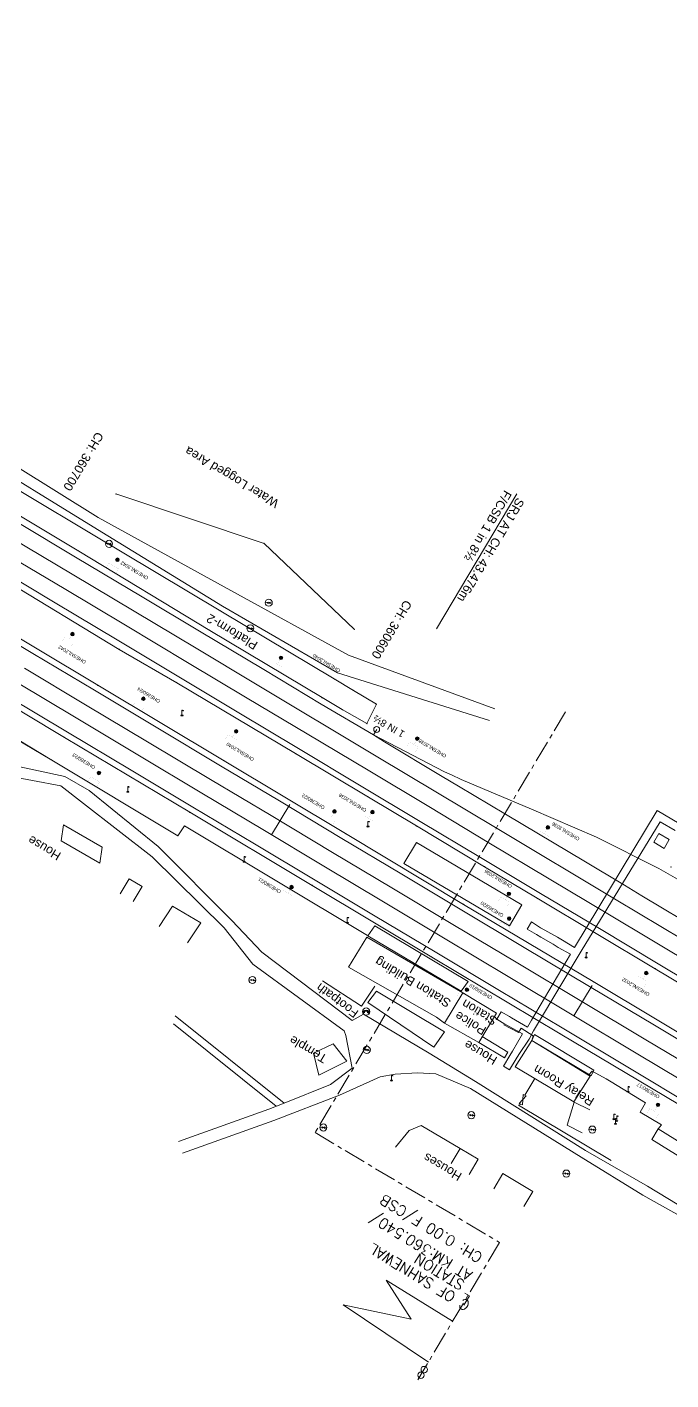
# Model space of a CAD drawing. Header units: metres. Extents: x 593168 to 611286, y 3401475 to 3412398.
# Drawn here: x 593520.2 to 593703, y 3411944.4 to 3412328.3 of the extents above; entities that cross this region are included whole.
import ezdxf

# ---------------------------------------------------------------- set-up
doc = ezdxf.new("R2010")
doc.units = ezdxf.units.M
doc.header["$MEASUREMENT"] = 0
doc.linetypes.add('CENTER', pattern=[2, 1.25, -0.25, 0.25, -0.25])
for name, color, linetype, lineweight in [('Compound Wall', 251, 'Continuous', 0), ('Electric Pole', 251, 'Continuous', 0), ('Exg track', 7, 'Continuous', 0), ('Existing IR Chainage', 7, 'Continuous', 0), ('Existing IR Track', 143, 'Continuous', 0), ('Footpath', 251, 'Continuous', 0), ('Gate', 251, 'Continuous', 0), ('Govt buliding', 251, 'Continuous', 0), ('Grill', 251, 'Continuous', 0), ('Lamp_Post', 251, 'Continuous', 0), ('OHE MAST', 8, 'Continuous', 0), ('OHE MAST TEXT', 8, 'Continuous', 0), ('Platform', 7, 'Continuous', 0), ('Religious_Place', 251, 'Continuous', 0), ('Residential Building Pucca', 251, 'Continuous', 0), ('Residential Building Semipucca', 251, 'Continuous', 0), ("SANEHWAL STN. SRJ'S", 251, 'Continuous', 0), ('Shed', 251, 'Continuous', 0), ('SRJ CH. in Station', 7, 'Continuous', 0), ('Step', 7, 'Continuous', 0), ('Subroad Edge', 34, 'Continuous', 0), ('Telephone_Pole', 251, 'Continuous', 0), ('Text1', 251, 'Continuous', 0), ('Water Logged Area', 5, 'Continuous', 0)]:
    doc.layers.add(name, color=color, linetype=linetype, lineweight=lineweight)
doc.styles.add('ROMANT', font='romant__.ttf')
doc.styles.get("Standard").update_dxf_attribs({"font": 'arial.ttf'})
doc.styles.add('Style-Arial', font='arial.ttf')

# ---------------------------------------------------------------- blocks, each defined once
blk = doc.blocks.new('GT')
at = {"layer": 'Gate'}
for p, q in [((-0.5, -0.5), (-0.5, 0.5)), ((-0.5, 0.5), (0.5, -0.5)), ((0.5, 0.5), (0.5, -0.5))]:
    blk.add_line(p, q, dxfattribs=at)
blk.add_lwpolyline([(0.5, 0.5), (-0.5, -0.5)], dxfattribs=at)
blk = doc.blocks.new('EP')
blk.add_hatch(color=8).paths.add_polyline_path([(-0.21, -0.05), (-0.21, 0.16), (-0.93, -0.01), (-0.31, 0.07), (-0.31, -0.19), (0.31, 0), (0.31, -0.24), (0.94, -0.01), (0.41, -0.1), (0.43, 0.15)])
at = {"color": 8}
for p, q in [((-0.93, -0.01), (-0.21, 0.16)), ((-0.31, 0.07), (-0.93, -0.01)), ((-0.31, -0.19), (-0.31, 0.07)), ((0.31, 0), (-0.31, -0.19)), ((-0.21, 0.16), (-0.21, -0.05)), ((-0.21, -0.05), (0.43, 0.15)), ((0.31, -0.24), (0.31, 0)), ((0.43, 0.15), (0.41, -0.1)), ((0.94, -0.01), (0.31, -0.24)), ((0.41, -0.1), (0.94, -0.01))]:
    blk.add_line(p, q, dxfattribs=at)
blk.add_circle((0, 0), 1, dxfattribs=at)
blk = doc.blocks.new('LP')
for points in [[(0, 0), (0, 1.5)], [(0.25, 1.35), (0.44, 1.35)]]:
    blk.add_lwpolyline(points)
for centre, radius, start, end in [((0.07, 0.99), 0.519, 57.6425, 97.3165), ((0.34, 1.33), 0.094, 11.7012, 168.0476)]:
    blk.add_arc(centre, radius, start, end)
at = {"extrusion": (0, 0, -1)}
blk.add_ellipse((0, 0.01), major_axis=(0.308, 0), ratio=0.400495, dxfattribs=at)
blk.add_ellipse((0.35, 1.36), major_axis=(0.0017, 0.0438), ratio=0.461056, start_param=1.74022, end_param=4.575836)
blk = doc.blocks.new('TP')
at = {"layer": 'Telephone_Pole'}
blk.add_hatch(color=8, dxfattribs=at).paths.add_polyline_path([(0.49, 0.08, -0.516403), (0.5, 0.04, 0.157799), (0.42, -0.19, 0.257253), (0.43, -0.21), (0.7, -0.4, 0.297943), (0.73, -0.4, 0.213635), (0.94, -0.09, 0.292624), (0.86, 0.1, 0.314672), (-0.86, 0.1, 0.297888), (-0.94, -0.1, 0.205841), (-0.73, -0.4, 0.297943), (-0.7, -0.4), (-0.43, -0.21, 0.257253), (-0.42, -0.19, 0.155164), (-0.5, 0.04, -0.510878), (-0.49, 0.08, -0.167449)])
at = {"layer": 'Telephone_Pole', "color": 8}
for p, q in [((-0.7, -0.4), (-0.43, -0.21)), ((-0.44, -0.22), (-0.44, -0.22)), ((0.7, -0.4), (0.43, -0.21)), ((0.44, -0.22), (0.44, -0.22))]:
    blk.add_line(p, q, dxfattribs=at)
blk.add_circle((0, 0), 1.03, dxfattribs=at)
for centre, radius, start, end in [((0.01, -1.13), 1.5, 55.3659, 125.2353), ((-0.48, 0.05), 0.0243, 109.2181, 217.464), ((-0.82, -0.21), 0.402, 2.1844, 37.464), ((0.01, -1.34), 1.5, 71.1943, 109.2181), ((0.82, -0.21), 0.402, 141.9464, 177.8156), ((0.48, 0.06), 0.0243, 321.9464, 71.1943), ((0.75, -0.06), 0.194, 350.1231, 55.3659), ((-0.44, -0.19), 0.0258, 304.4776, 2.1844), ((0.44, -0.19), 0.0258, 177.8156, 235.5224), ((0.72, -0.38), 0.0258, 235.5224, 301.8866), ((0.49, -0.01), 0.462, 301.8866, 350.1231)]:
    blk.add_arc(centre, radius, start, end, dxfattribs=at)
blk = doc.blocks.new('OHE MAST')
h = blk.add_hatch(color=256)
h.dxf.hatch_style = 1
edge = h.paths.add_edge_path()
edge.add_arc((0, 0), 0.514, 0, 360)
at = {"const_width": 0.01}
for points in [[(1.5, 3.5), (1.5, 2), (-1.5, 2), (-1.5, 3.5)], [(0, 2), (0, 0)]]:
    blk.add_lwpolyline(points, dxfattribs=at)
blk.add_circle((0, 0), 0.514)

msp = doc.modelspace()

# ---------------------------------------------------------------- linework, layer by layer
at = {"layer": 'Compound Wall'}
for points in [[(593385.0418, 3412205.1219, 256.9178), (593457.6757, 3412161.9896, 256.8968), (593492.5655, 3412140.8209, 257.1378), (593527.232, 3412120.2978, 257.1607), (593563.0349, 3412098.8285, 257.1717), (593564.9221, 3412101.6791, 257.1747)], [(593564.9221, 3412101.6791, 257.1747), (593616.8385, 3412070.4956, 259.3731)], [(593557.7365, 3412073.1162, 258.4114), (593561.5419, 3412078.8361, 257.8895), (593569.5767, 3412074.1593, 257.7546), (593565.7713, 3412068.4394, 258.2764)], [(593618.8838, 3412056.1718, 255.6652), (593615.0998, 3412050.4342, 255.7372)], [(593679.5857, 3412030.8654, 258.1295), (593663.4942, 3412040.7592, 258.6503), (593663.8582, 3412042.0844, 258.0005), (593660.4529, 3412044.249, 257.2697), (593659.7421, 3412042.96, 257.3757), (593655.5709, 3412045.1363, 257.1737)], [(593699.3314, 3412015.6146, 259.1961), (593700.2995, 3412016.7942, 258.2574), (593694.1946, 3412020.4102, 258.2764), (593695.7266, 3412022.9995, 258.7243), (593686.0217, 3412028.9832, 258.4654), (593684.5464, 3412029.8405, 258.5153), (593680.6266, 3412032.0136, 258.1345), (593679.5857, 3412030.8654, 258.1295)], [(593661.4564, 3412025.202, 258.2184), (593664.3367, 3412029.8975, 258.5593)], [(593686.0117, 3412006.7129, 255.5482), (593659.7156, 3412022.3539, 258.1794), (593660.3301, 3412022.6257, 258.2004)]]:
    msp.add_polyline3d(points, dxfattribs=at)
at = {"layer": 'Exg track'}
msp.add_line((593618.5327, 3412127.4253), (593619.4574, 3412128.9797), dxfattribs=at)
msp.add_circle((593619.4574, 3412128.9797), 0.8325, dxfattribs=at)
at = {"layer": 'Existing IR Chainage', "color": 7, "linetype": 'Continuous', "lineweight": 13, "flags": 128}
for points in [[(593594.7603, 3412107.6505), (593589.6259, 3412099.0693)], [(593680.5676, 3412056.2924), (593675.4308, 3412047.7125)]]:
    msp.add_lwpolyline(points, dxfattribs=at)
at = {"layer": 'Existing IR Track', "flags": 128}
for points in [[(593712.8165, 3412065.5069), (593687.4229, 3412080.6763), (593653.6442, 3412100.8677), (593619.3342, 3412121.4039), (593585.0627, 3412141.9312), (593568.2184, 3412152.0123), (593533.0274, 3412173.0825), (593515.7555, 3412183.4018), (593498.3369, 3412193.7982), (593480.4433, 3412204.4616), (593445.6206, 3412225.2179), (593411.087, 3412245.8413), (593393.5594, 3412256.347), (593375.4617, 3412267.2321), (593356.3751, 3412277.9082), (593347.6512, 3412282.1024), (593336.8549, 3412286.9555), (593318.7276, 3412294.8637), (593300.0805, 3412302.7111), (593279.3691, 3412311.3804), (593272.1371, 3412314.3895), (593266.6431, 3412316.6638), (593238.711, 3412328.2892)], [(593710.4775, 3412061.4696), (593685.0948, 3412076.667), (593668.4212, 3412086.6295), (593651.3169, 3412096.8602), (593634.2105, 3412107.0897), (593617.0041, 3412117.3912), (593599.7107, 3412127.741), (593582.7189, 3412137.8965), (593565.8042, 3412148.0059), (593548.1713, 3412158.5292), (593530.7353, 3412168.9407), (593513.3495, 3412179.2625), (593495.9387, 3412189.6056), (593478.0265, 3412200.2979), (593460.2595, 3412210.9084), (593443.2081, 3412221.0648), (593426.2885, 3412231.1372), (593408.6472, 3412241.6444), (593390.8421, 3412252.2335), (593372.5555, 3412263.2986), (593358.5841, 3412271.6468), (593332.0983, 3412285.1862), (593315.8276, 3412291.8455), (593289.6268, 3412303.3373)], [(593711.8108, 3412071.6024), (593694.699, 3412081.7447), (593689.8247, 3412084.7942), (593678.1987, 3412091.7511), (593660.9588, 3412102.0123), (593656.0129, 3412104.9513), (593642.6959, 3412112.8573), (593638.0036, 3412115.6466), (593621.7033, 3412125.4509), (593618.5327, 3412127.4253), (593603.7312, 3412136.2006), (593587.406, 3412145.9668), (593569.1652, 3412156.8784), (593552.8718, 3412166.6213), (593533.9899, 3412177.9122), (593518.0861, 3412187.4144)], [(593708.0499, 3412057.2998), (593699.3202, 3412062.5152), (593682.6568, 3412072.4695), (593665.9084, 3412082.4825), (593648.8802, 3412092.6644), (593631.8337, 3412102.8621), (593614.5763, 3412113.2094), (593597.3107, 3412123.5617), (593580.3108, 3412133.7476), (593563.3199, 3412143.9355), (593545.7846, 3412154.4182), (593528.249, 3412164.9001), (593510.9884, 3412175.1936)], [(593716.7562, 3412033.9927), (593698.2904, 3412045.0385), (593679.8408, 3412056.0567), (593661.3254, 3412067.1142), (593643.1131, 3412077.9907), (593626.125, 3412088.1866), (593609.5835, 3412098.0885), (593591.8773, 3412108.6875), (593575.1415, 3412118.6928), (593556.8442, 3412129.629), (593539.321, 3412140.1109), (593521.8964, 3412150.5423), (593504.6671, 3412160.8654)], [(593714.5015, 3412029.8099), (593695.8806, 3412040.8907), (593677.6334, 3412051.7972), (593659.0098, 3412062.9245), (593641.0329, 3412073.6622), (593623.7112, 3412084.0315), (593606.879, 3412094.1047), (593589.461, 3412104.527), (593572.3175, 3412114.7798), (593554.4329, 3412125.4765), (593536.8451, 3412135.9918), (593519.477, 3412146.3771)], [(593712.1351, 3412025.7837), (593693.545, 3412036.8675), (593674.9437, 3412048.0042), (593656.7798, 3412058.8749), (593638.4084, 3412069.8736), (593621.4005, 3412080.0525), (593604.4112, 3412090.2228), (593587.1515, 3412100.5498), (593569.8506, 3412110.8986), (593552.1292, 3412121.5089), (593534.1444, 3412132.2783), (593517.1861, 3412142.4315)], [(593709.4911, 3412021.9259), (593691.2056, 3412032.8391), (593672.0829, 3412044.2897), (593654.3538, 3412054.9058), (593636.0364, 3412065.8656), (593619.0598, 3412076.0226), (593601.9757, 3412086.244), (593584.8021, 3412096.5057), (593567.3187, 3412106.944), (593549.7661, 3412117.4406), (593531.7216, 3412128.2407), (593514.8093, 3412138.3402)], [(593716.6974, 3412079.7385), (593699.5338, 3412089.5597), (593681.8399, 3412098.3985), (593663.4147, 3412106.3245), (593643.4744, 3412114.7923), (593640.6449, 3412116.0697), (593638.6708, 3412116.943), (593618.5327, 3412127.4253)]]:
    msp.add_lwpolyline(points, dxfattribs=at)
at = {"layer": 'Footpath'}
msp.add_polyline3d([(593616.9082, 3412051.4977, 256.402), (593635.6985, 3412038.8247, 256.35), (593638.6994, 3412043.2081, 256.5079), (593619.4233, 3412054.689, 256.4979), (593616.9082, 3412051.4977, 256.402)], dxfattribs=at)
at = {"layer": 'Govt buliding', "color": 7}
msp.add_lwpolyline([(593616.6586, 3412070.0663), (593643.8803, 3412054.2317), (593638.6573, 3412045.6858), (593636.3968, 3412047.3526), (593611.4357, 3412061.5204)], close=True, dxfattribs=at)
at = {"layer": 'Govt buliding'}
for points in [[(593701.0285, 3412095.2178, 259.1642), (593698.1135, 3412096.9961, 259.0832), (593699.5336, 3412099.4964, 258.9362), (593702.4494, 3412097.7175, 258.9362)], [(593658.7341, 3412033.2066, 261.0136), (593663.4942, 3412040.7592, 258.6503), (593680.03, 3412030.5934, 258.8043), (593675.4083, 3412023.2998, 258.8043)], [(593697.5025, 3412012.6422, 259.3921), (593699.3314, 3412015.6146, 259.1961), (593708.8059, 3412009.7823, 258.6233), (593706.9741, 3412006.8053, 258.6233)]]:
    msp.add_polyline3d(points, close=True, dxfattribs=at)
at = {"layer": 'Govt buliding', "color": 7}
msp.add_polyline3d([(593638.6573, 3412045.6858, 257.3907), (593643.8803, 3412054.2317, 259.3581), (593653.4166, 3412048.5258, 259.3981), (593648.4484, 3412040.1963, 260.1649), (593638.6573, 3412045.6858, 257.3907)], dxfattribs=at)
at = {"layer": 'Govt buliding'}
msp.add_polyline3d([(593679.9328, 3412021.0442, 260.8457), (593675.501, 3412023.2131, 260.8457), (593673.543, 3412016.6762, 260.9566), (593677.8012, 3412014.5727, 260.9566)], dxfattribs=at)
at = {"layer": 'Grill'}
msp.add_polyline3d([(593615.0998, 3412050.4342, 255.7372), (593604.067, 3412057.6842, 255.9431)], dxfattribs=at)
at = {"layer": 'Platform'}
for points in [[(593708.8607, 3412020.3538, 257.2557), (593671.523, 3412042.6255, 257.2107), (593635.0788, 3412064.3928, 257.1348), (593601.1628, 3412084.7177, 257.2247), (593566.3842, 3412105.482, 257.1977), (593530.8422, 3412126.7478, 257.2227), (593496.7602, 3412147.1393, 257.2417), (593461.1701, 3412168.4545, 257.1727), (593425.3173, 3412189.9317, 257.0358), (593388.779, 3412211.736, 256.9788), (593380.5912, 3412216.5493, 256.9508), (593374.4453, 3412220.24, 256.0341), (593372.0973, 3412216.4587, 256.127), (593378.4214, 3412213.6456, 256.8798), (593377.0339, 3412210.1446, 256.8868), (593385.141, 3412205.2006, 256.8838), (593421.7748, 3412183.2388, 257.0128), (593457.6757, 3412161.9896, 256.8968), (593492.7796, 3412141.0515, 257.1348), (593527.232, 3412120.2978, 257.1607), (593563.0336, 3412098.829, 257.1737)], [(593502.6108, 3412205.9374, 257.4107), (593538.0403, 3412184.7871, 257.4027), (593575.1798, 3412162.5563, 257.3627), (593607.3875, 3412143.3248, 257.3977), (593612.8594, 3412140.0535, 257.3787), (593619.3651, 3412136.1333, 256.8918), (593616.6945, 3412130.6473, 256.8658), (593609.6716, 3412134.6057, 257.3627), (593603.9609, 3412138.018, 257.3767), (593572.0529, 3412157.1101, 257.3247), (593534.8972, 3412179.6152, 257.0848), (593499.6385, 3412200.6527, 257.1537)], [(593715.8166, 3412050.7237, 257.2397), (593698.5223, 3412061.0907, 257.2397), (593665.0084, 3412081.0944, 257.2287), (593650.097, 3412090.0072, 257.1467), (593630.7396, 3412101.619, 257.1917), (593617.0892, 3412109.7981, 257.2157), (593596.4427, 3412122.1164, 257.2507), (593562.7318, 3412142.2562, 257.2087), (593546.3803, 3412151.6891, 257.1897), (593513.3877, 3412171.7699, 257.2037)], [(593505.7614, 3412162.1883, 257.2007), (593540.3046, 3412141.5193, 257.2417), (593576.1461, 3412120.0931, 257.2787), (593610.6469, 3412099.4398, 257.3337), (593644.1039, 3412079.3471, 257.2547), (593680.9014, 3412057.4266, 257.2747), (593717.6486, 3412035.4432, 257.2987)]]:
    msp.add_polyline3d(points, dxfattribs=at)
for p in [(593538.04, 3412184.787, 257.403), (593534.897, 3412179.615, 257.085), (593575.18, 3412162.556, 257.363), (593572.053, 3412157.11, 257.325), (593546.38, 3412151.689, 257.19), (593540.305, 3412141.519, 257.242), (593562.732, 3412142.256, 257.209), (593607.387, 3412143.325, 257.398), (593603.961, 3412138.018, 257.377), (593612.859, 3412140.053, 257.379), (593609.672, 3412134.606, 257.363), (593619.365, 3412136.133, 256.892), (593616.695, 3412130.647, 256.866), (593530.842, 3412126.748, 257.223), (593527.231, 3412120.295, 257.171), (593576.146, 3412120.093, 257.279), (593596.443, 3412122.116, 257.251), (593617.089, 3412109.798, 257.216), (593566.384, 3412105.482, 257.198), (593610.647, 3412099.44, 257.334), (593630.74, 3412101.619, 257.192), (593563.034, 3412098.829, 257.174), (593650.097, 3412090.007, 257.147), (593702.965, 3412089.927, 256.634), (593601.163, 3412084.718, 257.225), (593665.008, 3412081.094, 257.229), (593644.104, 3412079.347, 257.255), (593635.079, 3412064.393, 257.135), (593698.522, 3412061.091, 257.24), (593680.901, 3412057.427, 257.275), (593671.523, 3412042.625, 257.211)]:
    msp.add_point(p, dxfattribs=at)
at = {"layer": 'Religious_Place'}
msp.add_polyline3d([(593603.0637, 3412030.9179, 256.0961), (593601.5461, 3412037.1252, 257.0088), (593607.0791, 3412039.7752, 256.1051), (593611.0255, 3412034.8378, 256.181)], close=True, dxfattribs=at)
at = {"layer": 'Residential Building Pucca'}
msp.add_polyline3d([(593648.4484, 3412040.1963, 260.1649), (593655.7515, 3412035.7703, 257.0398), (593656.7067, 3412037.3986, 259.4321), (593649.4283, 3412041.8374, 259.4321)], close=True, dxfattribs=at)
for points in [[(593624.7872, 3412010.4525, 259.778), (593628.626, 3412015.188, 259.778), (593632.073, 3412016.6006, 259.3171), (593643.169, 3412010.1171, 260.0519)], [(593640.5748, 3412005.8445, 260.0519), (593643.169, 3412010.1171, 260.0519), (593648.2796, 3412007.014, 259.726), (593645.6853, 3412002.7414, 259.726)], [(593652.6536, 3411998.6631, 260.0649), (593655.2125, 3412002.957, 260.0649), (593663.7472, 3411997.8708, 259.9119), (593661.1883, 3411993.577, 259.9119)]]:
    msp.add_polyline3d(points, dxfattribs=at)
at = {"layer": 'Residential Building Semipucca'}
msp.add_polyline3d([(593540.8725, 3412091.0128, 257.7536), (593529.9311, 3412097.3827, 258.0235), (593530.599, 3412101.9667, 258.5583), (593541.5428, 3412095.5954, 258.5583)], close=True, dxfattribs=at)
msp.add_polyline3d([(593546.6502, 3412082.3326, 259.877), (593549.2004, 3412086.6316, 259.877), (593552.9184, 3412084.4261, 259.4071), (593550.3682, 3412080.1271, 259.4071)], dxfattribs=at)
at = {"layer": "SANEHWAL STN. SRJ'S", "lineweight": 13, "flags": 128}
msp.add_lwpolyline([(593659.2476, 3412195.8182), (593636.4501, 3412157.5229)], dxfattribs=at)
at = {"layer": 'Shed'}
for points in [[(593660.675, 3412079.2452, 257.3387), (593630.7345, 3412096.9461, 257.3317), (593627.1689, 3412090.9778, 257.3277), (593657.1094, 3412073.2769, 257.3277)], [(593645.3719, 3412057.4373, 260.2398), (593618.8936, 3412073.2277, 260.3088), (593616.9505, 3412070.4723, 261.5025), (593643.4288, 3412054.6819, 261.5025)], [(593663.4928, 3412040.7574, 258.6503), (593664.2748, 3412042.4083, 258.6583), (593681.0716, 3412032.345, 258.8073), (593680.2896, 3412030.6941, 258.8073)]]:
    msp.add_polyline3d(points, close=True, dxfattribs=at)
at = {"layer": 'SRJ CH. in Station', "color": 7, "linetype": 'CENTER', "lineweight": 15, "ltscale": 5}
msp.add_lwpolyline([(593673.0459, 3412134.0048), (593601.9559, 3412014.5879), (593654.3167, 3411983.417), (593631.0952, 3411944.4095)], dxfattribs=at)
at = {"layer": 'SRJ CH. in Station', "color": 7, "lineweight": 15}
msp.add_lwpolyline([(593634.1133, 3411949.4794), (593609.9683, 3411965.7676), (593629.1996, 3411961.6867), (593622.183, 3411972.6794), (593641.0123, 3411961.0684)], dxfattribs=at)
at = {"layer": 'SRJ CH. in Station', "color": 7}
for centre in [(593632.0059, 3411945.7562, 21.0075), (593632.9335, 3411947.3548, 21.0075)]:
    msp.add_circle(centre, 0.8956, dxfattribs=at)
at = {"layer": 'Step'}
msp.add_polyline3d([(593705.275, 3412102.282, 260.7637), (593701.1024, 3412104.7316, 263.3069), (593699.0991, 3412105.9853, 263.3399), (593675.6112, 3412067.1392, 263.3449), (593672.1661, 3412069.2084, 261.2016), (593670.7336, 3412070.0446, 261.2086), (593667.1942, 3412072.0605, 259.1592), (593665.974, 3412072.6984, 259.1552), (593663.4072, 3412074.3729, 257.3587), (593662.1975, 3412072.3029, 257.4007), (593664.7811, 3412070.7902, 259.1822), (593666.0731, 3412070.0082, 259.1522), (593669.5133, 3412068.0237, 261.1876), (593670.9257, 3412067.1595, 261.2146), (593674.4965, 3412065.1757, 263.3049), (593663.3819, 3412046.4907, 263.276), (593662.2298, 3412044.4627, 261.9423), (593657.6812, 3412047.1123, 258.7953), (593657.1209, 3412047.5191, 258.7753), (593654.7606, 3412048.8385, 257.2427), (593653.529, 3412046.7728, 257.2867), (593655.7963, 3412045.3974, 258.8293), (593656.4007, 3412045.0934, 258.8363), (593660.8769, 3412042.6129, 261.7184), (593657.9967, 3412037.7282, 258.6723), (593657.2254, 3412036.4487, 258.5463), (593655.4053, 3412033.4045, 256.7729), (593657.1684, 3412032.3858, 256.7909), (593659.0386, 3412035.5555, 258.5973), (593659.7713, 3412036.7346, 258.5543), (593662.6865, 3412041.0675, 261.9603), (593663.9377, 3412043.4802, 261.9463), (593665.1035, 3412045.3946, 263.257), (593677.4439, 3412066.0337, 263.8018), (593699.9409, 3412102.7576, 263.3199), (593704.1784, 3412100.2816, 260.7567)], dxfattribs=at)
at = {"layer": 'Subroad Edge'}
for points in [[(593608.3216, 3412145.0467, 256.8568), (593575.7241, 3412164.0086, 256.7619), (593538.9448, 3412186.4514, 256.8518), (593504.1947, 3412207.8473, 256.7279), (593461.4205, 3412232.7012, 256.433), (593435.5726, 3412247.9662, 256.417), (593413.7467, 3412261.0919, 256.398), (593383.23, 3412278.904, 256.4959), (593345.7759, 3412301.2684, 256.4699), (593309.9923, 3412322.6597, 256.27)], [(593611.4245, 3412150.0549, 256.7059), (593578.016, 3412168.4332, 256.5669), (593540.3771, 3412189.0949, 256.6049), (593505.6312, 3412210.759, 256.5779), (593463.4682, 3412235.3967, 256.302), (593437.1393, 3412251.0181, 256.332), (593415.7295, 3412264.4664, 256.345), (593385.3924, 3412282.6032, 256.344), (593347.5902, 3412304.9252, 256.309), (593311.9674, 3412325.4484, 256.1071)], [(593652.9992, 3412134.8154, 256.6369), (593611.4245, 3412150.0549, 256.7059)], [(593608.3216, 3412145.0467, 256.8568), (593651.4376, 3412131.5611, 256.5789)], [(593502.5067, 3412123.3609, 256.5299), (593514.7133, 3412119.091, 255.9931), (593530.9807, 3412115.6226, 256.7599), (593537.8079, 3412111.6732, 256.6669), (593557.4169, 3412095.7607, 256.158), (593578.3891, 3412074.7509, 256.0101), (593586.827, 3412065.8102, 256.0051), (593612.4846, 3412046.4253, 256.13)], [(593610.2554, 3412043.5097, 256.0991), (593584.3317, 3412062.3991, 256.0521), (593576.2003, 3412072.7255, 256.127), (593555.7549, 3412092.8344, 256.0601), (593536.2566, 3412107.9591, 256.412), (593529.8233, 3412113.0132, 256.5269), (593513.7724, 3412115.9826, 255.8761), (593501.4042, 3412119.9437, 256.5109)], [(593590.9319, 3412022.0656, 256.0701), (593561.8284, 3412045.4199, 255.9701)], [(593562.2669, 3412047.7072, 255.9841), (593593.1984, 3412022.9801, 256.0811)], [(593710.5456, 3411990.7595, 256.375), (593696.33, 3411999.363, 256.423), (593678.6944, 3412009.5465, 256.294), (593647.5418, 3412029.1348, 256.249), (593634.3675, 3412037.0995, 256.194), (593615.6722, 3412048.227, 256.339), (593612.4846, 3412046.4253, 256.13)], [(593610.2536, 3412043.5111, 256.0971), (593610.6738, 3412042.1176, 256.127), (593612.5346, 3412032.9076, 256.0941), (593606.3722, 3412028.2654, 256.1001), (593593.1984, 3412022.9801, 256.0811), (593588.8435, 3412021.2519, 256.0811), (593563.231, 3412012.0563, 256.0121)], [(593709.3297, 3411988.7626, 256.373), (593695.0177, 3411996.8727, 256.417), (593677.4468, 3412007.6374, 256.294), (593646.106, 3412027.1303, 256.16), (593636.275, 3412031.2335, 256.123), (593631.0575, 3412031.5085, 256.136), (593624.7334, 3412031.1774, 256.1051), (593620.4606, 3412030.3895, 256.1001), (593608.881, 3412025.2249, 256.141), (593590.2227, 3412018.0018, 256.126), (593564.3346, 3412008.7355, 256.0151)]]:
    msp.add_polyline3d(points, dxfattribs=at)
at = {"layer": 'Water Logged Area'}
msp.add_polyline3d([(593613.0659, 3412157.4398, 256.4639), (593587.4972, 3412181.7651, 256.341), (593545.4312, 3412195.8077, 256.7479)], dxfattribs=at)
for p in [(593545.431, 3412195.808, 256.748), (593587.497, 3412181.765, 256.341), (593613.066, 3412157.44, 256.464)]:
    msp.add_point(p, dxfattribs=at)

# ---------------------------------------------------------------- block references
at = {"layer": 'Electric Pole', "xscale": 0.9997078269360797, "yscale": 0.9997078269360797, "zscale": 0.9997078269360797}
for p in [(593543.5031, 3412181.6503, 256.9558), (593588.8324, 3412164.9387, 261.4415), (593583.5872, 3412157.6988, 258.1275), (593584.1813, 3412057.8959, 262.0303), (593616.6521, 3412038.0712, 256.7349), (593646.324, 3412019.5336, 261.8204), (593604.3347, 3412016.0385, 261.1926), (593680.6647, 3412015.4563, 265.0025), (593673.2714, 3412002.9775, 263.111)]:
    msp.add_blockref('EP', p, dxfattribs=at)
at = {"layer": 'Gate', "xscale": 2.811846164868577, "yscale": 0.999707826878126, "zscale": 2.811846164868577, "rotation": 66.71472601940553}
msp.add_blockref('GT', (593660.8932, 3412023.9139, 156.3202), dxfattribs=at)
at = {"layer": 'Lamp_Post', "xscale": 0.9997078269360797, "yscale": 0.9997078269360797, "zscale": 0.9997078269360797}
for p in [(593564.1837, 3412132.9328, 257.3277), (593548.8111, 3412111.2591, 257.0588), (593616.9674, 3412101.4024, 259.4331), (593581.8448, 3412091.4284, 260.2288), (593611.1041, 3412074.1579, 259.827), (593678.8835, 3412064.2377, 261.2066), (593623.6707, 3412029.3424, 257.8226), (593690.7957, 3412026.1929, 260.9256), (593686.7544, 3412018.3626, 262.5342), (593687.219, 3412017.0709, 262.6092), (593687.6075, 3412017.8671, 262.5152)]:
    msp.add_blockref('LP', p, dxfattribs=at)
at = {"layer": 'OHE MAST', "rotation": 149.0208306544456}
for p in [(593545.8843, 3412177.1413), (593533.0929, 3412156.0548), (593592.2916, 3412149.3122), (593553.2339, 3412137.7119), (593579.576, 3412128.4652), (593630.9677, 3412126.3755), (593540.6052, 3412116.6352), (593607.4493, 3412105.72), (593618.252, 3412105.5285), (593668.0574, 3412101.19), (593595.2901, 3412084.2521), (593656.9711, 3412082.3431), (593657.0543, 3412075.3238), (593695.95, 3412059.8651), (593645.0621, 3412055.1383), (593699.276, 3412022.4706)]:
    msp.add_blockref('OHE MAST', p, dxfattribs=at)
at = {"layer": 'Telephone_Pole', "xscale": 0.9997078269360797, "yscale": 0.9997078269360797, "zscale": 0.9997078269360797}
msp.add_blockref('TP', (593616.452, 3412048.9215, 257.9535), dxfattribs=at)

# ---------------------------------------------------------------- texts
at = {"layer": 'Exg track'}
msp.add_text('1 IN 8½', height=2, rotation=149.797857, dxfattribs=at).set_placement((593627.6414, 3412128.2695, 342.4782))
at = {"layer": 'Existing IR Chainage', "color": 7, "lineweight": 0, "char_height": 2.5, "attachment_point": 6, "line_spacing_factor": 0.60036, "style": 'Style-Arial'}
for s, insert, rotation in [('CH: 360700', (593531.4388, 3412197.0323), 239.094276), ('CH: 360600', (593618.9301, 3412149.335), 239.106723)]:
    msp.add_mtext(s, dxfattribs=dict(at, insert=insert, rotation=rotation))
at = {"layer": 'OHE MAST TEXT'}
for s, p in [('OHESNL3042', (593554.7507, 3412172.2532, 257.393)), ('OHESNL2042', (593537.0788, 3412148.3793, 260.436)), ('OHESNL3040', (593609.2604, 3412145.9605, 262.213)), ('OHE360/24', (593558.1199, 3412137.2874, 261.386)), ('OHESNL3038', (593639.332, 3412121.7542, 260.961)), ('OHE360/23', (593539.7299, 3412118.5346, 261.41)), ('OHESNL2040', (593584.7622, 3412120.8058, 259.209)), ('OHE360/22', (593604.8311, 3412107.0851, 259.719)), ('OHESNL2038', (593616.6796, 3412106.3602, 257.957)), ('OHESNL3036', (593677.149, 3412098.205, 260.421)), ('OHESNL2036', (593657.9831, 3412084.7612, 257.39)), ('OHE360/21', (593592.4241, 3412083.2504, 260.807)), ('OHE360/20', (593655.5721, 3412076.515, 257.763)), ('OHESNL2032', (593697.0378, 3412054.081, 256.935)), ('OHE360/19', (593652.3783, 3412053.1404, 258.86)), ('OHE360/17', (593699.8763, 3412025.0324, 259.158))]:
    msp.add_text(s, height=1, rotation=149, dxfattribs=at).set_placement(p)
at = {"layer": "SANEHWAL STN. SRJ'S", "lineweight": 13, "insert": (593658.6108, 3412195.3998), "char_height": 2.5, "width": 48.267487, "attachment_point": 4, "rotation": 239.23426, "line_spacing_factor": 0.648, "style": 'Style-Arial'}
msp.add_mtext('\\pxsm1;SRJ AT CH: 43.476m \\PF/CSB 1 in 8½', dxfattribs=at)
at = {"layer": 'SRJ CH. in Station', "color": 10, "insert": (593650.3003, 3411980.8169, 21.0075), "char_height": 3, "attachment_point": 7, "rotation": 148.549968, "line_spacing_factor": 0.6, "style": 'ROMANT'}
msp.add_mtext('CH: 0.00 F/CSB', dxfattribs=at)
at = {"layer": 'SRJ CH. in Station', "color": 7, "char_height": 3, "attachment_point": 7, "rotation": 148.549968, "line_spacing_factor": 0.6, "style": 'ROMANT'}
for s, insert in [('AT KM:360.540/', (593647.4063, 3411975.7871, 21.0075)), ('C OF SAHNEWAL', (593646.2231, 3411966.3277, 21.0075)), ('STATION', (593644.717, 3411972.249, 21.0075)), ('L', (593646.2305, 3411967.9626, 21.0075))]:
    msp.add_mtext(s, dxfattribs=dict(at, insert=insert))
at = {"layer": 'Text1'}
for s, rotation, p in [('Platform-2', 149, (593585.9432, 3412153.5927, -101.0372)), ('House', 149.269858, (593530.0997, 3412093.8171, 156.3202)), ('Station Building', 149.269858, (593640.7742, 3412052.0721, 156.3202)), ('Footpath', 143.330769, (593614.5301, 3412048.9571, 156.3202)), ('Station', 149.269858, (593653.9177, 3412046.9846, 415.6983)), ('Police', 149.269858, (593650.8012, 3412044.2717, 157.6699)), ('Temple', 149.269858, (593605.6318, 3412036.2938, 156.3202)), ('House', 149.269858, (593653.8895, 3412035.802, 156.3202)), ('Relay Room', 149.269858, (593681.4341, 3412024.1342, 156.3202)), ('Houses', 149.269858, (593643.8652, 3412002.8719, 156.3202))]:
    msp.add_text(s, height=2.5, rotation=rotation, dxfattribs=at).set_placement(p)
at = {"layer": 'Water Logged Area'}
msp.add_text('Water Logged Area', height=2.5, rotation=149.053929, dxfattribs=at).set_placement((593591.9471, 3412193.8238))

doc.saveas('drawing.dxf')
